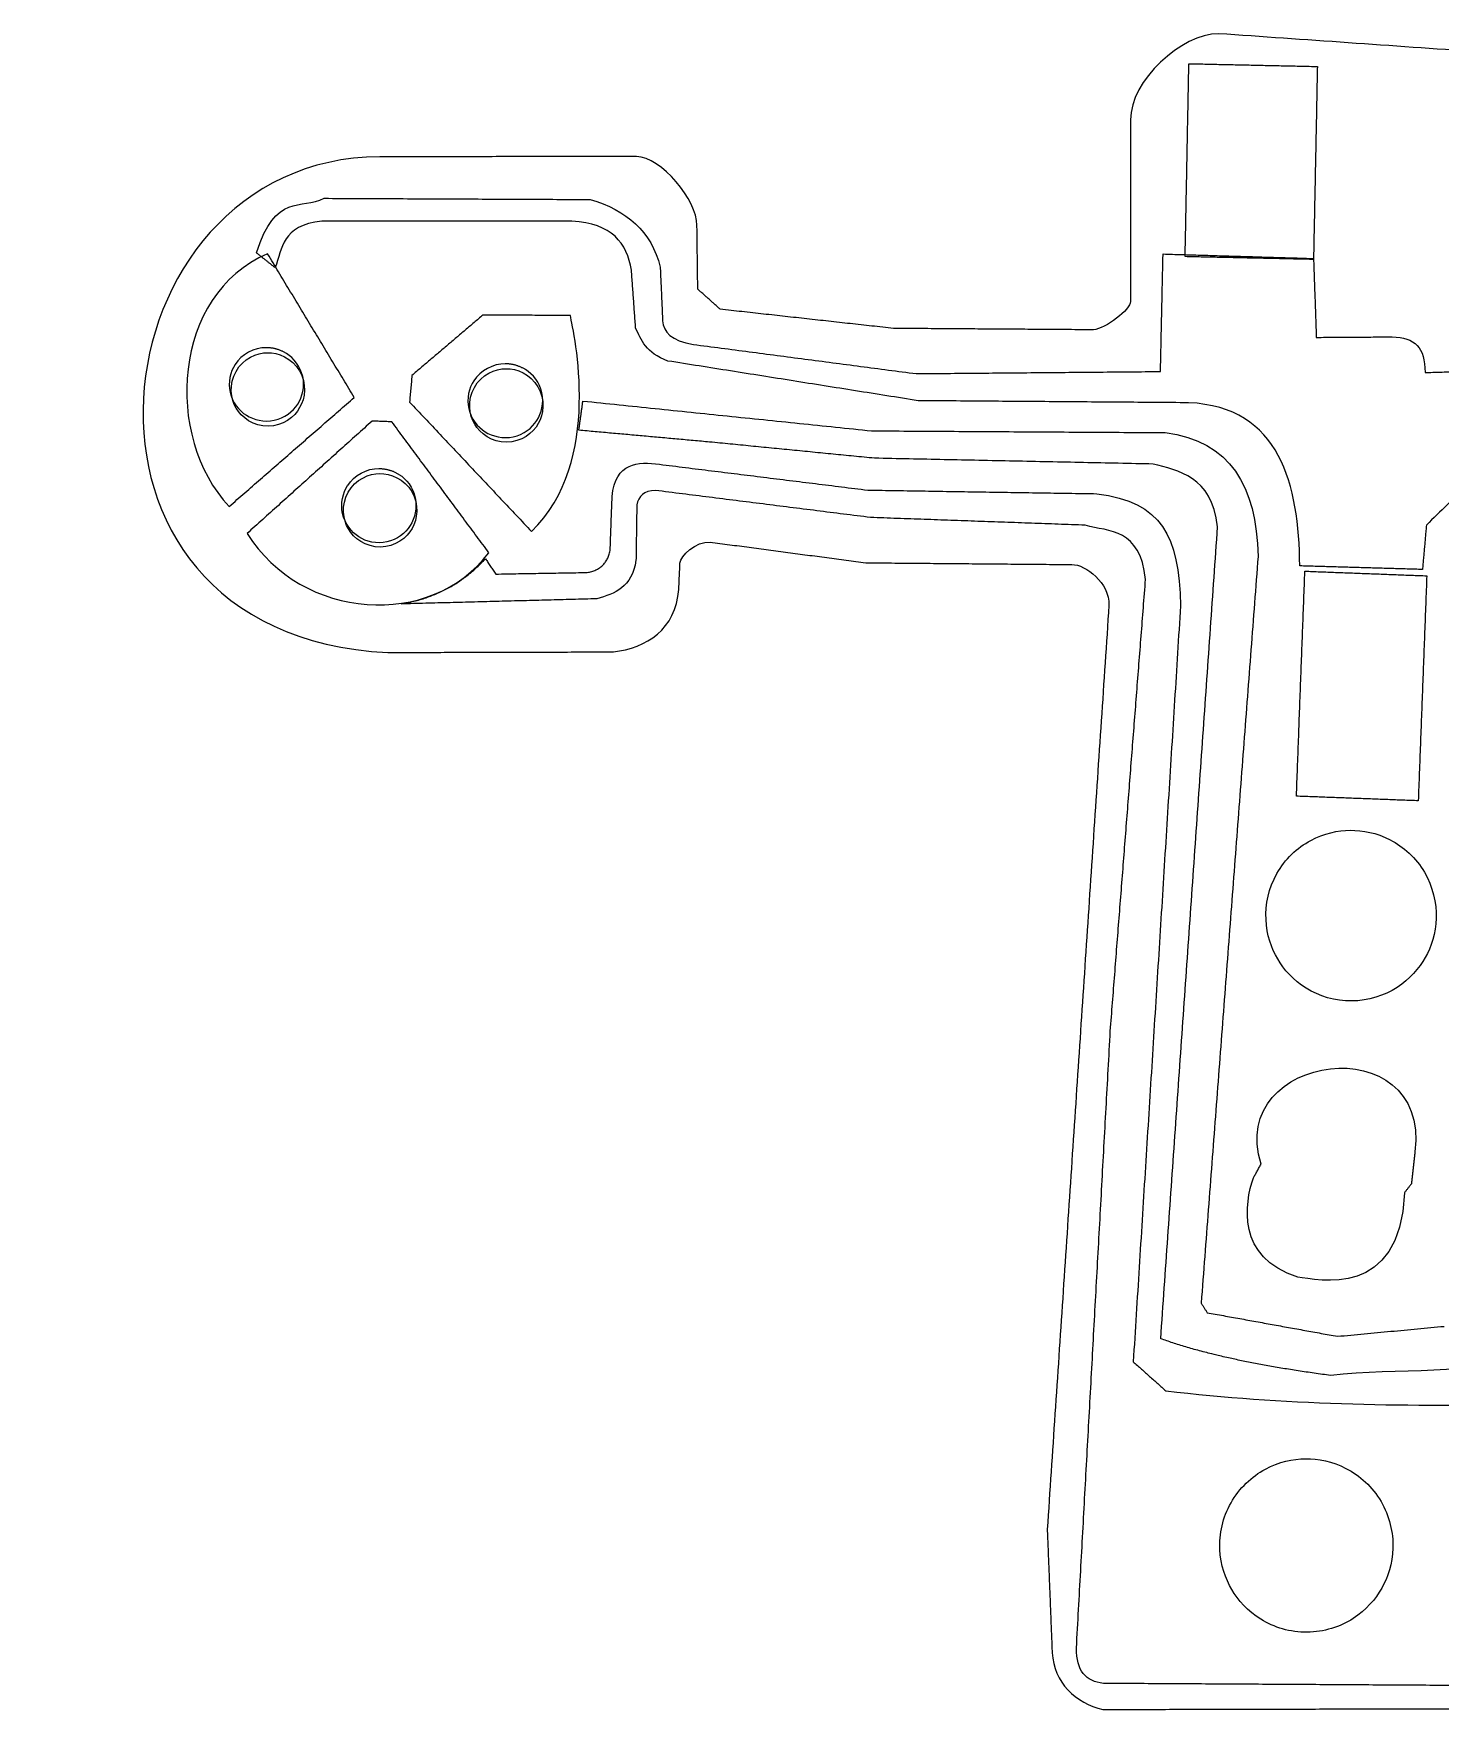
# Model space of a CAD drawing. Header units: millimetres. Extents: x 54 to 136.3, y -73.4 to -11.6.
# Drawn here: x 101.67 to 113.76, y -71.94 to -57.54 of the extents above; entities that cross this region are included whole.
import ezdxf

# ---------------------------------------------------------------- set-up
doc = ezdxf.new("R2010")
doc.units = ezdxf.units.MM
for name, color, linetype in [('Shape085', 7, 'CONTINUOUS'), ('Shape086', 7, 'CONTINUOUS'), ('Shape087', 7, 'CONTINUOUS'), ('Shape088', 7, 'CONTINUOUS'), ('Shape089', 7, 'CONTINUOUS'), ('Shape090', 7, 'CONTINUOUS'), ('Shape091', 7, 'CONTINUOUS'), ('Shape092', 7, 'CONTINUOUS'), ('Shape093', 7, 'CONTINUOUS'), ('Shape094', 7, 'CONTINUOUS'), ('Shape095', 7, 'CONTINUOUS'), ('Shape096', 7, 'CONTINUOUS'), ('Shape097', 7, 'CONTINUOUS'), ('Shape098', 7, 'CONTINUOUS'), ('Shape099', 7, 'CONTINUOUS'), ('Shape100', 7, 'CONTINUOUS'), ('Shape101', 7, 'CONTINUOUS'), ('Shape1012', 7, 'CONTINUOUS'), ('Shape1014', 7, 'CONTINUOUS'), ('Shape1016', 7, 'CONTINUOUS'), ('Shape1017', 7, 'CONTINUOUS'), ('Shape1018', 7, 'CONTINUOUS'), ('Shape1019', 7, 'CONTINUOUS'), ('Shape102', 7, 'CONTINUOUS'), ('Shape1020', 7, 'CONTINUOUS'), ('Shape1021', 7, 'CONTINUOUS'), ('Shape103', 7, 'CONTINUOUS'), ('Shape1030', 7, 'CONTINUOUS'), ('Shape1031', 7, 'CONTINUOUS'), ('Shape1032', 7, 'CONTINUOUS'), ('Shape104', 7, 'CONTINUOUS'), ('Shape105', 7, 'CONTINUOUS'), ('Shape106', 7, 'CONTINUOUS'), ('Shape107', 7, 'CONTINUOUS'), ('Shape108', 7, 'CONTINUOUS'), ('Shape109', 7, 'CONTINUOUS'), ('Shape171', 7, 'CONTINUOUS'), ('Shape172', 7, 'CONTINUOUS'), ('Shape173', 7, 'CONTINUOUS'), ('Shape174', 7, 'CONTINUOUS'), ('Shape175', 7, 'CONTINUOUS'), ('Shape176', 7, 'CONTINUOUS'), ('Shape177', 7, 'CONTINUOUS'), ('Shape178', 7, 'CONTINUOUS'), ('Shape179', 7, 'CONTINUOUS'), ('Shape180', 7, 'CONTINUOUS'), ('Shape181', 7, 'CONTINUOUS'), ('Shape182', 7, 'CONTINUOUS'), ('Shape183', 7, 'CONTINUOUS'), ('Shape184', 7, 'CONTINUOUS'), ('Shape185', 7, 'CONTINUOUS'), ('Shape279', 7, 'CONTINUOUS'), ('Shape280', 7, 'CONTINUOUS'), ('Shape281', 7, 'CONTINUOUS'), ('Shape282', 7, 'CONTINUOUS'), ('Shape283', 7, 'CONTINUOUS'), ('Shape284', 7, 'CONTINUOUS'), ('Shape285', 7, 'CONTINUOUS'), ('Shape286', 7, 'CONTINUOUS'), ('Shape287', 7, 'CONTINUOUS'), ('Shape288', 7, 'CONTINUOUS'), ('Shape289', 7, 'CONTINUOUS'), ('Shape290', 7, 'CONTINUOUS'), ('Shape291', 7, 'CONTINUOUS'), ('Shape292', 7, 'CONTINUOUS'), ('Shape293', 7, 'CONTINUOUS'), ('Shape294', 7, 'CONTINUOUS'), ('Shape295', 7, 'CONTINUOUS'), ('Shape296', 7, 'CONTINUOUS'), ('Shape297', 7, 'CONTINUOUS'), ('Shape298', 7, 'CONTINUOUS'), ('Shape299', 7, 'CONTINUOUS'), ('Shape300', 7, 'CONTINUOUS'), ('Shape301', 7, 'CONTINUOUS'), ('Shape784', 7, 'CONTINUOUS'), ('Shape785', 7, 'CONTINUOUS'), ('Shape786', 7, 'CONTINUOUS'), ('Shape787', 7, 'CONTINUOUS'), ('Shape788', 7, 'CONTINUOUS'), ('Shape789', 7, 'CONTINUOUS'), ('Shape790', 7, 'CONTINUOUS'), ('Shape791', 7, 'CONTINUOUS'), ('Shape792', 7, 'CONTINUOUS'), ('Shape793', 7, 'CONTINUOUS'), ('Shape794', 7, 'CONTINUOUS'), ('Shape795', 7, 'CONTINUOUS'), ('Shape796', 7, 'CONTINUOUS'), ('Shape797', 7, 'CONTINUOUS'), ('Shape798', 7, 'CONTINUOUS'), ('Shape799', 7, 'CONTINUOUS'), ('Shape800', 7, 'CONTINUOUS'), ('Shape801', 7, 'CONTINUOUS'), ('Shape802', 7, 'CONTINUOUS'), ('Shape803', 7, 'CONTINUOUS'), ('Shape804', 7, 'CONTINUOUS'), ('Shape805', 7, 'CONTINUOUS'), ('Shape806', 7, 'CONTINUOUS'), ('Shape807', 7, 'CONTINUOUS'), ('Shape808', 7, 'CONTINUOUS'), ('Shape809', 7, 'CONTINUOUS'), ('Shape810', 7, 'CONTINUOUS'), ('Shape811', 7, 'CONTINUOUS'), ('Shape812', 7, 'CONTINUOUS'), ('Shape813', 7, 'CONTINUOUS'), ('Shape814', 7, 'CONTINUOUS'), ('Shape815', 7, 'CONTINUOUS'), ('Shape816', 7, 'CONTINUOUS'), ('Shape823', 7, 'CONTINUOUS'), ('Shape824', 7, 'CONTINUOUS'), ('Shape825', 7, 'CONTINUOUS'), ('Shape826', 7, 'CONTINUOUS'), ('Shape831', 7, 'CONTINUOUS'), ('Shape832', 7, 'CONTINUOUS'), ('Shape833', 7, 'CONTINUOUS'), ('Shape834', 7, 'CONTINUOUS'), ('Shape944', 7, 'CONTINUOUS'), ('Shape945', 7, 'CONTINUOUS'), ('Shape946', 7, 'CONTINUOUS'), ('Shape947', 7, 'CONTINUOUS'), ('Shape948', 7, 'CONTINUOUS'), ('Shape949', 7, 'CONTINUOUS'), ('Shape950', 7, 'CONTINUOUS'), ('Shape951', 7, 'CONTINUOUS'), ('Shape952', 7, 'CONTINUOUS'), ('Shape953', 7, 'CONTINUOUS'), ('Shape954', 7, 'CONTINUOUS'), ('Shape955', 7, 'CONTINUOUS'), ('Shape956', 7, 'CONTINUOUS'), ('Shape957', 7, 'CONTINUOUS'), ('Shape958', 7, 'CONTINUOUS'), ('Shape959', 7, 'CONTINUOUS'), ('Shape960', 7, 'CONTINUOUS'), ('Shape961', 7, 'CONTINUOUS'), ('Shape962', 7, 'CONTINUOUS'), ('Shape963', 7, 'CONTINUOUS'), ('Shape964', 7, 'CONTINUOUS'), ('Shape965', 7, 'CONTINUOUS')]:
    doc.layers.add(name, color=color, linetype=linetype)

msp = doc.modelspace()

# ---------------------------------------------------------------- linework, layer by layer
at = {"layer": 'Shape085'}
msp.add_open_spline([(116.521, -58.9452), (113.642, -61.7654)], degree=1, dxfattribs=at)
at = {"layer": 'Shape086'}
msp.add_open_spline([(113.642, -61.7654), (113.608, -62.1464)], degree=1, dxfattribs=at)
at = {"layer": 'Shape087'}
msp.add_open_spline([(113.608, -62.1464), (112.554, -62.1161)], degree=1, dxfattribs=at)
at = {"layer": 'Shape088'}
msp.add_open_spline([(112.554, -62.1161), (112.546, -61.4218), (112.387, -60.7474), (111.599, -60.714)], degree=3, dxfattribs=at)
at = {"layer": 'Shape089'}
msp.add_open_spline([(111.599, -60.714), (109.274, -60.6964)], degree=1, dxfattribs=at)
at = {"layer": 'Shape090'}
msp.add_open_spline([(109.274, -60.6964), (107.125, -60.3554)], degree=1, dxfattribs=at)
at = {"layer": 'Shape091'}
msp.add_open_spline([(107.125, -60.3554), (106.934, -60.2835), (106.894, -60.1758), (106.847, -60.0695)], degree=3, dxfattribs=at)
at = {"layer": 'Shape092'}
msp.add_open_spline([(106.847, -60.0695), (106.811, -59.5759)], degree=1, dxfattribs=at)
at = {"layer": 'Shape093'}
msp.add_open_spline([(106.811, -59.5759), (106.774, -59.3407), (106.642, -59.1735), (106.299, -59.1533)], degree=3, dxfattribs=at)
at = {"layer": 'Shape094'}
msp.add_open_spline([(106.299, -59.1533), (104.151, -59.1538)], degree=1, dxfattribs=at)
at = {"layer": 'Shape095'}
msp.add_open_spline([(104.151, -59.1538), (103.804, -59.191), (103.812, -59.3885), (103.749, -59.5533)], degree=3, dxfattribs=at)
at = {"layer": 'Shape096'}
msp.add_open_spline([(103.749, -59.5533), (103.59, -59.4272)], degree=1, dxfattribs=at)
at = {"layer": 'Shape097'}
msp.add_open_spline([(103.59, -59.4272), (103.751, -58.9039), (103.972, -59.0592), (104.171, -58.9574)], degree=3, dxfattribs=at)
at = {"layer": 'Shape098'}
msp.add_open_spline([(104.171, -58.9574), (106.457, -58.9675)], degree=1, dxfattribs=at)
at = {"layer": 'Shape099'}
msp.add_open_spline([(106.457, -58.9675), (106.768, -59.0594), (106.983, -59.2408), (107.058, -59.5484)], degree=3, dxfattribs=at)
at = {"layer": 'Shape100'}
msp.add_open_spline([(107.058, -59.5484), (107.079, -60.0112)], degree=1, dxfattribs=at)
at = {"layer": 'Shape101'}
msp.add_open_spline([(107.079, -60.0112), (107.087, -60.106), (107.15, -60.1816), (107.344, -60.2129)], degree=3, dxfattribs=at)
at = {"layer": 'Shape1012'}
msp.add_open_spline([(112.988, -64.3875), (112.883, -64.3882), (112.762, -64.413), (112.648, -64.4751), (112.532, -64.5362), (112.426, -64.6363), (112.357, -64.7598), (112.287, -64.8826), (112.256, -65.0256), (112.264, -65.1555), (112.269, -65.2861), (112.31, -65.4023), (112.364, -65.493), (112.416, -65.5841), (112.498, -65.6762), (112.61, -65.7448), (112.719, -65.8137), (112.86, -65.856), (113.001, -65.8541), (113.142, -65.8535), (113.28, -65.8088), (113.39, -65.7379), (113.499, -65.6673), (113.579, -65.5738), (113.632, -65.4818), (113.683, -65.3902), (113.722, -65.2732), (113.726, -65.1426), (113.73, -65.0125), (113.697, -64.8701), (113.625, -64.7486), (113.554, -64.6263), (113.445, -64.5281), (113.33, -64.4691), (113.214, -64.409), (113.093, -64.3864), (112.988, -64.3875)], degree=3, knots=[0, 0, 0, 0, 0.523599, 0.523599, 0.523599, 1.0472, 1.0472, 1.0472, 1.5708, 1.5708, 1.5708, 2.0944, 2.0944, 2.0944, 2.61799, 2.61799, 2.61799, 3.14159, 3.14159, 3.14159, 3.66519, 3.66519, 3.66519, 4.18879, 4.18879, 4.18879, 4.71239, 4.71239, 4.71239, 5.23599, 5.23599, 5.23599, 5.75959, 5.75959, 5.75959, 6.28319, 6.28319, 6.28319, 6.28319], dxfattribs=at)
at = {"layer": 'Shape1014'}
msp.add_open_spline([(112.604, -69.7878), (112.497, -69.7885), (112.375, -69.8137), (112.258, -69.8768), (112.142, -69.939), (112.034, -70.0406), (111.963, -70.1661), (111.892, -70.291), (111.86, -70.4363), (111.867, -70.5683), (111.874, -70.7011), (111.916, -70.8192), (111.969, -70.9114), (112.024, -71.0039), (112.107, -71.0974), (112.22, -71.1672), (112.331, -71.2373), (112.474, -71.2802), (112.617, -71.2783), (112.761, -71.2777), (112.902, -71.2322), (113.013, -71.1602), (113.124, -71.0884), (113.205, -70.9934), (113.258, -70.9), (113.311, -70.8069), (113.351, -70.688), (113.354, -70.5552), (113.358, -70.423), (113.325, -70.2783), (113.252, -70.1547), (113.179, -70.0305), (113.069, -69.9308), (112.951, -69.8707), (112.834, -69.8097), (112.711, -69.7866), (112.604, -69.7878)], degree=3, knots=[0, 0, 0, 0, 0.523599, 0.523599, 0.523599, 1.0472, 1.0472, 1.0472, 1.5708, 1.5708, 1.5708, 2.0944, 2.0944, 2.0944, 2.61799, 2.61799, 2.61799, 3.14159, 3.14159, 3.14159, 3.66519, 3.66519, 3.66519, 4.18879, 4.18879, 4.18879, 4.71239, 4.71239, 4.71239, 5.23599, 5.23599, 5.23599, 5.75959, 5.75959, 5.75959, 6.28319, 6.28319, 6.28319, 6.28319], dxfattribs=at)
at = {"layer": 'Shape1016'}
msp.add_open_spline([(112.221, -67.2568), (111.917, -66.3001), (113.672, -66.0629), (113.544, -67.1502)], degree=3, dxfattribs=at)
at = {"layer": 'Shape1017'}
msp.add_open_spline([(113.544, -67.1502), (113.513, -67.4252)], degree=1, dxfattribs=at)
at = {"layer": 'Shape1018'}
msp.add_open_spline([(113.513, -67.4252), (113.453, -67.5016)], degree=1, dxfattribs=at)
at = {"layer": 'Shape1019'}
msp.add_open_spline([(113.453, -67.5016), (113.419, -68.4236), (112.707, -68.2479), (112.537, -68.2274)], degree=3, dxfattribs=at)
at = {"layer": 'Shape102'}
msp.add_open_spline([(107.344, -60.2129), (109.258, -60.464)], degree=1, dxfattribs=at)
at = {"layer": 'Shape1020'}
msp.add_open_spline([(112.537, -68.2274), (112.005, -68.0593), (112.082, -67.5885), (112.155, -67.3752)], degree=3, dxfattribs=at)
at = {"layer": 'Shape1021'}
msp.add_open_spline([(112.155, -67.3752), (112.221, -67.2568)], degree=1, dxfattribs=at)
at = {"layer": 'Shape103'}
msp.add_open_spline([(109.258, -60.464), (111.357, -60.4457)], degree=1, dxfattribs=at)
at = {"layer": 'Shape1030'}
msp.add_open_spline([(103.683, -60.2841), (103.594, -60.2819), (103.472, -60.3347), (103.413, -60.4444), (103.35, -60.5523), (103.367, -60.6845), (103.415, -60.7601), (103.458, -60.8387), (103.565, -60.9182), (103.689, -60.9154), (103.814, -60.916), (103.919, -60.8346), (103.96, -60.7552), (104.008, -60.6788), (104.023, -60.5464), (103.958, -60.4396), (103.896, -60.331), (103.773, -60.2803), (103.683, -60.2841)], degree=3, knots=[0, 0, 0, 0, 1.0472, 1.0472, 1.0472, 2.0944, 2.0944, 2.0944, 3.14159, 3.14159, 3.14159, 4.18879, 4.18879, 4.18879, 5.23599, 5.23599, 5.23599, 6.28319, 6.28319, 6.28319, 6.28319], dxfattribs=at)
at = {"layer": 'Shape1031'}
msp.add_open_spline([(105.733, -60.4221), (105.643, -60.4197), (105.521, -60.4726), (105.461, -60.5823), (105.399, -60.6903), (105.416, -60.8224), (105.464, -60.898), (105.507, -60.9767), (105.614, -61.0561), (105.738, -61.0534), (105.863, -61.0539), (105.968, -60.9726), (106.01, -60.8931), (106.056, -60.8167), (106.072, -60.6844), (106.007, -60.5774), (105.945, -60.4689), (105.822, -60.4182), (105.733, -60.4221)], degree=3, knots=[0, 0, 0, 0, 1.0472, 1.0472, 1.0472, 2.0944, 2.0944, 2.0944, 3.14159, 3.14159, 3.14159, 4.18879, 4.18879, 4.18879, 5.23599, 5.23599, 5.23599, 6.28319, 6.28319, 6.28319, 6.28319], dxfattribs=at)
at = {"layer": 'Shape1032'}
msp.add_open_spline([(104.648, -61.3226), (104.559, -61.3203), (104.437, -61.3732), (104.377, -61.4828), (104.315, -61.5908), (104.332, -61.723), (104.38, -61.7985), (104.422, -61.8772), (104.53, -61.9567), (104.654, -61.954), (104.779, -61.9545), (104.884, -61.8731), (104.926, -61.7936), (104.972, -61.7173), (104.988, -61.5849), (104.923, -61.478), (104.861, -61.3694), (104.738, -61.3187), (104.648, -61.3226)], degree=3, knots=[0, 0, 0, 0, 1.0472, 1.0472, 1.0472, 2.0944, 2.0944, 2.0944, 3.14159, 3.14159, 3.14159, 4.18879, 4.18879, 4.18879, 5.23599, 5.23599, 5.23599, 6.28319, 6.28319, 6.28319, 6.28319], dxfattribs=at)
at = {"layer": 'Shape104'}
msp.add_open_spline([(111.357, -60.4457), (111.379, -59.4358)], degree=1, dxfattribs=at)
at = {"layer": 'Shape105'}
msp.add_open_spline([(111.379, -59.4358), (112.672, -59.4744)], degree=1, dxfattribs=at)
at = {"layer": 'Shape106'}
msp.add_open_spline([(112.672, -59.4744), (112.696, -60.1523)], degree=1, dxfattribs=at)
at = {"layer": 'Shape107'}
msp.add_open_spline([(112.696, -60.1523), (113.347, -60.1478)], degree=1, dxfattribs=at)
at = {"layer": 'Shape108'}
msp.add_open_spline([(113.347, -60.1478), (113.545, -60.1528), (113.63, -60.2378), (113.63, -60.4542)], degree=3, dxfattribs=at)
at = {"layer": 'Shape109'}
msp.add_open_spline([(113.63, -60.4542), (114.685, -60.4235)], degree=1, dxfattribs=at)
at = {"layer": 'Shape171'}
msp.add_open_spline([(114.487, -68.8702), (114.055, -69.0865), (113.391, -69.0038), (112.82, -69.0722)], degree=3, dxfattribs=at)
at = {"layer": 'Shape172'}
msp.add_open_spline([(112.82, -69.0722), (111.892, -68.9495), (111.359, -68.7562)], degree=2, dxfattribs=at)
at = {"layer": 'Shape173'}
msp.add_open_spline([(111.359, -68.7562), (111.848, -61.7803)], degree=1, dxfattribs=at)
at = {"layer": 'Shape174'}
msp.add_open_spline([(111.848, -61.7803), (111.798, -61.3375), (111.506, -61.3001), (111.294, -61.2407)], degree=3, dxfattribs=at)
at = {"layer": 'Shape175'}
msp.add_open_spline([(111.294, -61.2407), (108.899, -61.1908)], degree=1, dxfattribs=at)
at = {"layer": 'Shape176'}
msp.add_open_spline([(108.899, -61.1908), (107.483, -61.0516)], degree=1, dxfattribs=at)
at = {"layer": 'Shape177'}
msp.add_open_spline([(107.483, -61.0516), (106.359, -60.9502)], degree=1, dxfattribs=at)
at = {"layer": 'Shape178'}
msp.add_open_spline([(106.359, -60.9502), (106.394, -60.6994)], degree=1, dxfattribs=at)
at = {"layer": 'Shape179'}
msp.add_open_spline([(106.394, -60.6994), (108.875, -60.9553)], degree=1, dxfattribs=at)
at = {"layer": 'Shape180'}
msp.add_open_spline([(108.875, -60.9553), (111.397, -60.9704)], degree=1, dxfattribs=at)
at = {"layer": 'Shape181'}
msp.add_open_spline([(111.397, -60.9704), (111.957, -61.044), (112.182, -61.429), (112.195, -62.0351)], degree=3, dxfattribs=at)
at = {"layer": 'Shape182'}
msp.add_open_spline([(112.195, -62.0351), (111.707, -68.4505)], degree=1, dxfattribs=at)
at = {"layer": 'Shape183'}
msp.add_open_spline([(111.707, -68.4505), (111.758, -68.5327)], degree=1, dxfattribs=at)
at = {"layer": 'Shape184'}
msp.add_open_spline([(111.758, -68.5327), (112.877, -68.7355)], degree=1, dxfattribs=at)
at = {"layer": 'Shape185'}
msp.add_open_spline([(112.877, -68.7355), (113.796, -68.65)], degree=1, dxfattribs=at)
at = {"layer": 'Shape279'}
msp.add_open_spline([(115.357, -71.7447), (110.866, -71.718)], degree=1, dxfattribs=at)
at = {"layer": 'Shape280'}
msp.add_open_spline([(110.866, -71.718), (110.716, -71.7028), (110.633, -71.6095), (110.635, -71.4146)], degree=3, dxfattribs=at)
at = {"layer": 'Shape281'}
msp.add_open_spline([(110.635, -71.4146), (110.926, -66.1123)], degree=1, dxfattribs=at)
at = {"layer": 'Shape282'}
msp.add_open_spline([(110.926, -66.1123), (111.229, -62.2318)], degree=1, dxfattribs=at)
at = {"layer": 'Shape283'}
msp.add_open_spline([(111.229, -62.2318), (111.18, -61.789), (110.921, -61.8254), (110.709, -61.766)], degree=3, dxfattribs=at)
at = {"layer": 'Shape284'}
msp.add_open_spline([(110.709, -61.766), (108.865, -61.7)], degree=1, dxfattribs=at)
at = {"layer": 'Shape285'}
msp.add_open_spline([(108.865, -61.7), (107.018, -61.4679)], degree=1, dxfattribs=at)
at = {"layer": 'Shape286'}
msp.add_open_spline([(107.018, -61.4679), (106.918, -61.4696), (106.873, -61.5182), (106.857, -61.5913)], degree=3, dxfattribs=at)
at = {"layer": 'Shape287'}
msp.add_open_spline([(106.857, -61.5913), (106.85, -62.0666)], degree=1, dxfattribs=at)
at = {"layer": 'Shape288'}
msp.add_open_spline([(106.85, -62.0666), (106.815, -62.3019), (106.667, -62.3533), (106.514, -62.3988)], degree=3, dxfattribs=at)
at = {"layer": 'Shape289'}
msp.add_open_spline([(106.514, -62.3988), (104.833, -62.4429)], degree=1, dxfattribs=at)
at = {"layer": 'Shape290'}
msp.add_open_spline([(104.833, -62.4429), (105.27, -62.3679), (105.556, -62.0541)], degree=2, dxfattribs=at)
at = {"layer": 'Shape291'}
msp.add_open_spline([(105.556, -62.0541), (105.645, -62.1859)], degree=1, dxfattribs=at)
at = {"layer": 'Shape292'}
msp.add_open_spline([(105.645, -62.1859), (106.431, -62.1725)], degree=1, dxfattribs=at)
at = {"layer": 'Shape293'}
msp.add_open_spline([(106.431, -62.1725), (106.594, -62.1464), (106.628, -61.9846)], degree=2, dxfattribs=at)
at = {"layer": 'Shape294'}
msp.add_open_spline([(106.628, -61.9846), (106.645, -61.5209)], degree=1, dxfattribs=at)
at = {"layer": 'Shape295'}
msp.add_open_spline([(106.645, -61.5209), (106.674, -61.2257), (106.867, -61.2172), (107.052, -61.243)], degree=3, dxfattribs=at)
at = {"layer": 'Shape296'}
msp.add_open_spline([(107.052, -61.243), (108.841, -61.4645)], degree=1, dxfattribs=at)
at = {"layer": 'Shape297'}
msp.add_open_spline([(108.841, -61.4645), (110.811, -61.4956)], degree=1, dxfattribs=at)
at = {"layer": 'Shape298'}
msp.add_open_spline([(110.811, -61.4956), (111.372, -61.5693), (111.515, -61.8526), (111.529, -62.4587)], degree=3, dxfattribs=at)
at = {"layer": 'Shape299'}
msp.add_open_spline([(111.529, -62.4587), (111.123, -68.9546)], degree=1, dxfattribs=at)
at = {"layer": 'Shape300'}
msp.add_open_spline([(111.123, -68.9546), (111.404, -69.2051)], degree=1, dxfattribs=at)
at = {"layer": 'Shape301'}
msp.add_open_spline([(111.404, -69.2051), (112.407, -69.3199), (113.418, -69.3414), (114.432, -69.3194)], degree=3, dxfattribs=at)
at = {"layer": 'Shape784'}
msp.add_open_spline([(103.685, -59.4357), (102.867, -59.7766), (102.789, -61.0096), (103.354, -61.605)], degree=3, dxfattribs=at)
at = {"layer": 'Shape785'}
msp.add_open_spline([(103.354, -61.605), (104.429, -60.6684)], degree=1, dxfattribs=at)
at = {"layer": 'Shape786'}
msp.add_open_spline([(104.429, -60.6684), (103.685, -59.4357)], degree=1, dxfattribs=at)
at = {"layer": 'Shape787'}
msp.add_open_spline([(103.674, -60.241), (103.571, -60.2386), (103.458, -60.2992), (103.405, -60.386)], degree=3, dxfattribs=at)
at = {"layer": 'Shape788'}
msp.add_open_spline([(103.405, -60.386), (103.405, -60.3865)], degree=1, dxfattribs=at)
at = {"layer": 'Shape789'}
msp.add_open_spline([(103.405, -60.3865), (103.364, -60.4482), (103.342, -60.5382), (103.362, -60.6237), (103.38, -60.7096), (103.439, -60.7824), (103.502, -60.8213)], degree=3, knots=[2.56432, 2.56432, 2.56432, 2.56432, 3.34915, 3.34915, 3.34915, 4.13397, 4.13397, 4.13397, 4.13397], dxfattribs=at)
at = {"layer": 'Shape790'}
msp.add_open_spline([(103.502, -60.8213), (103.564, -60.8619), (103.655, -60.8832), (103.742, -60.8637), (103.829, -60.8456), (103.904, -60.7886), (103.943, -60.726)], degree=3, knots=[4.13431, 4.13431, 4.13431, 4.13431, 4.91929, 4.91929, 4.91929, 5.70427, 5.70427, 5.70427, 5.70427], dxfattribs=at)
at = {"layer": 'Shape791'}
msp.add_open_spline([(103.943, -60.726), (103.984, -60.6643), (104.006, -60.5744), (103.986, -60.4889), (103.967, -60.4031), (103.91, -60.3302), (103.846, -60.2911)], degree=3, knots=[5.70503, 5.70503, 5.70503, 5.70503, 6.48962, 6.48962, 6.48962, 7.27421, 7.27421, 7.27421, 7.27421], dxfattribs=at)
at = {"layer": 'Shape792'}
msp.add_open_spline([(103.846, -60.2911), (103.768, -60.2417), (103.674, -60.2411)], degree=2, dxfattribs=at)
at = {"layer": 'Shape793'}
msp.add_open_spline([(103.674, -60.2411), (103.674, -60.241)], degree=1, dxfattribs=at)
at = {"layer": 'Shape794'}
msp.add_open_spline([(104.583, -60.8712), (103.508, -61.8373)], degree=1, dxfattribs=at)
at = {"layer": 'Shape795'}
msp.add_open_spline([(103.508, -61.8373), (103.98, -62.5878), (105.092, -62.6588), (105.586, -62.0029)], degree=3, dxfattribs=at)
at = {"layer": 'Shape796'}
msp.add_open_spline([(105.586, -62.0029), (104.752, -60.8779)], degree=1, dxfattribs=at)
at = {"layer": 'Shape797'}
msp.add_open_spline([(104.752, -60.8779), (104.583, -60.8712)], degree=1, dxfattribs=at)
at = {"layer": 'Shape798'}
msp.add_open_spline([(104.641, -61.2794), (104.734, -61.2799), (104.813, -61.3296)], degree=2, dxfattribs=at)
at = {"layer": 'Shape799'}
msp.add_open_spline([(104.813, -61.3296), (104.877, -61.3691), (104.934, -61.4429), (104.952, -61.5299), (104.972, -61.6166), (104.951, -61.7077), (104.909, -61.7701)], degree=3, knots=[0, 0, 0, 0, 0.785913, 0.785913, 0.785913, 1.57183, 1.57183, 1.57183, 1.57183], dxfattribs=at)
at = {"layer": 'Shape800'}
msp.add_open_spline([(104.909, -61.7701), (104.87, -61.8336), (104.796, -61.8913), (104.71, -61.9096), (104.623, -61.9293), (104.532, -61.9077), (104.469, -61.8665)], degree=3, knots=[0, 0, 0, 0, 0.785913, 0.785913, 0.785913, 1.57183, 1.57183, 1.57183, 1.57183], dxfattribs=at)
at = {"layer": 'Shape801'}
msp.add_open_spline([(104.469, -61.8665), (104.406, -61.827), (104.348, -61.7533), (104.329, -61.6662), (104.31, -61.5795), (104.332, -61.4884), (104.372, -61.426)], degree=3, knots=[0, 0, 0, 0, 0.785911, 0.785911, 0.785911, 1.57182, 1.57182, 1.57182, 1.57182], dxfattribs=at)
at = {"layer": 'Shape802'}
msp.add_open_spline([(104.372, -61.426), (104.373, -61.426)], degree=1, dxfattribs=at)
at = {"layer": 'Shape803'}
msp.add_open_spline([(104.373, -61.426), (104.427, -61.3382), (104.539, -61.2769), (104.641, -61.2794)], degree=3, dxfattribs=at)
at = {"layer": 'Shape804'}
msp.add_open_spline([(104.641, -61.2794), (104.641, -61.2794)], degree=1, dxfattribs=at)
at = {"layer": 'Shape805'}
msp.add_open_spline([(105.535, -59.9605), (104.925, -60.4785)], degree=1, dxfattribs=at)
at = {"layer": 'Shape806'}
msp.add_open_spline([(104.925, -60.4785), (104.904, -60.7076)], degree=1, dxfattribs=at)
at = {"layer": 'Shape807'}
msp.add_open_spline([(104.904, -60.7076), (105.952, -61.8198)], degree=1, dxfattribs=at)
at = {"layer": 'Shape808'}
msp.add_open_spline([(105.952, -61.8198), (106.574, -61.2227), (106.315, -60.1137), (106.286, -59.9646)], degree=3, dxfattribs=at)
at = {"layer": 'Shape809'}
msp.add_open_spline([(106.286, -59.9646), (105.535, -59.9605)], degree=1, dxfattribs=at)
at = {"layer": 'Shape810'}
msp.add_open_spline([(105.727, -60.3794), (105.623, -60.3769), (105.511, -60.4378), (105.456, -60.525)], degree=3, dxfattribs=at)
at = {"layer": 'Shape811'}
msp.add_open_spline([(105.456, -60.525), (105.456, -60.5255)], degree=1, dxfattribs=at)
at = {"layer": 'Shape812'}
msp.add_open_spline([(105.456, -60.5255), (105.415, -60.5875), (105.394, -60.678), (105.414, -60.764), (105.432, -60.8503), (105.49, -60.9236), (105.553, -60.9629)], degree=3, knots=[2.5636, 2.5636, 2.5636, 2.5636, 3.34796, 3.34796, 3.34796, 4.13231, 4.13231, 4.13231, 4.13231], dxfattribs=at)
at = {"layer": 'Shape813'}
msp.add_open_spline([(105.553, -60.9629), (105.617, -61.0039), (105.708, -61.0255), (105.796, -61.0059), (105.884, -60.9879), (105.958, -60.9306), (105.997, -60.8674)], degree=3, knots=[4.13234, 4.13234, 4.13234, 4.13234, 4.91789, 4.91789, 4.91789, 5.70343, 5.70343, 5.70343, 5.70343], dxfattribs=at)
at = {"layer": 'Shape814'}
msp.add_open_spline([(105.997, -60.8674), (106.039, -60.8055), (106.061, -60.7149), (106.041, -60.6287), (106.023, -60.5422), (105.965, -60.4688), (105.901, -60.4296)], degree=3, knots=[5.70382, 5.70382, 5.70382, 5.70382, 6.48931, 6.48931, 6.48931, 7.2748, 7.2748, 7.2748, 7.2748], dxfattribs=at)
at = {"layer": 'Shape815'}
msp.add_open_spline([(105.901, -60.4296), (105.821, -60.3799), (105.727, -60.3794)], degree=2, dxfattribs=at)
at = {"layer": 'Shape816'}
msp.add_open_spline([(105.727, -60.3794), (105.727, -60.3794)], degree=1, dxfattribs=at)
at = {"layer": 'Shape823'}
msp.add_open_spline([(112.598, -62.1613), (113.645, -62.2009)], degree=1, dxfattribs=at)
at = {"layer": 'Shape824'}
msp.add_open_spline([(113.645, -62.2009), (113.572, -64.1342)], degree=1, dxfattribs=at)
at = {"layer": 'Shape825'}
msp.add_open_spline([(113.572, -64.1342), (112.525, -64.0947)], degree=1, dxfattribs=at)
at = {"layer": 'Shape826'}
msp.add_open_spline([(112.525, -64.0947), (112.598, -62.1613)], degree=1, dxfattribs=at)
at = {"layer": 'Shape831'}
msp.add_open_spline([(111.601, -57.8007), (112.705, -57.8245)], degree=1, dxfattribs=at)
at = {"layer": 'Shape832'}
msp.add_open_spline([(112.705, -57.8245), (112.672, -59.4826)], degree=1, dxfattribs=at)
at = {"layer": 'Shape833'}
msp.add_open_spline([(112.672, -59.4826), (111.569, -59.4587)], degree=1, dxfattribs=at)
at = {"layer": 'Shape834'}
msp.add_open_spline([(111.569, -59.4587), (111.601, -57.8007)], degree=1, dxfattribs=at)
at = {"layer": 'Shape944'}
msp.add_open_spline([(120.763, -58.1681), (111.857, -57.543)], degree=1, dxfattribs=at)
at = {"layer": 'Shape945'}
msp.add_open_spline([(111.857, -57.543), (111.54, -57.5414), (111.095, -57.9485), (111.1, -58.282)], degree=3, dxfattribs=at)
at = {"layer": 'Shape946'}
msp.add_open_spline([(111.1, -58.282), (111.1, -58.3116), (111.1, -59.8443), (111.1, -59.8443)], degree=3, dxfattribs=at)
at = {"layer": 'Shape947'}
msp.add_open_spline([(111.1, -59.8443), (111.1, -59.9125), (110.884, -60.078), (110.781, -60.0872)], degree=3, dxfattribs=at)
at = {"layer": 'Shape948'}
msp.add_open_spline([(110.781, -60.0872), (109.063, -60.0754)], degree=1, dxfattribs=at)
at = {"layer": 'Shape949'}
msp.add_open_spline([(109.063, -60.0754), (107.574, -59.9108)], degree=1, dxfattribs=at)
at = {"layer": 'Shape950'}
msp.add_open_spline([(107.574, -59.9108), (107.381, -59.738)], degree=1, dxfattribs=at)
at = {"layer": 'Shape951'}
msp.add_open_spline([(107.381, -59.738), (107.374, -59.1885)], degree=1, dxfattribs=at)
at = {"layer": 'Shape952'}
msp.add_open_spline([(107.374, -59.1885), (107.378, -58.9786), (107.064, -58.5987), (106.855, -58.5985)], degree=3, dxfattribs=at)
at = {"layer": 'Shape953'}
msp.add_open_spline([(106.855, -58.5985), (104.648, -58.6004)], degree=1, dxfattribs=at)
at = {"layer": 'Shape954'}
msp.add_open_spline([(104.648, -58.6004), (102.186, -58.6113), (101.673, -62.7112), (104.718, -62.8598)], degree=3, dxfattribs=at)
at = {"layer": 'Shape955'}
msp.add_open_spline([(104.718, -62.8598), (106.656, -62.8547)], degree=1, dxfattribs=at)
at = {"layer": 'Shape956'}
msp.add_open_spline([(106.656, -62.8547), (106.942, -62.821), (107.192, -62.659), (107.218, -62.3182)], degree=3, dxfattribs=at)
at = {"layer": 'Shape957'}
msp.add_open_spline([(107.218, -62.3182), (107.228, -62.0924)], degree=1, dxfattribs=at)
at = {"layer": 'Shape958'}
msp.add_open_spline([(107.228, -62.0924), (107.229, -62.0326), (107.366, -61.9008), (107.488, -61.9115)], degree=3, dxfattribs=at)
at = {"layer": 'Shape959'}
msp.add_open_spline([(107.488, -61.9115), (108.824, -62.0889)], degree=1, dxfattribs=at)
at = {"layer": 'Shape960'}
msp.add_open_spline([(108.824, -62.0889), (110.596, -62.1043)], degree=1, dxfattribs=at)
at = {"layer": 'Shape961'}
msp.add_open_spline([(110.596, -62.1043), (110.715, -62.1012), (110.92, -62.2655), (110.914, -62.453)], degree=3, dxfattribs=at)
at = {"layer": 'Shape962'}
msp.add_open_spline([(110.914, -62.453), (110.384, -70.3952)], degree=1, dxfattribs=at)
at = {"layer": 'Shape963'}
msp.add_open_spline([(110.384, -70.3952), (110.426, -71.4543)], degree=1, dxfattribs=at)
at = {"layer": 'Shape964'}
msp.add_open_spline([(110.426, -71.4543), (110.44, -71.7097), (110.628, -71.8889), (110.862, -71.9421)], degree=3, dxfattribs=at)
at = {"layer": 'Shape965'}
msp.add_open_spline([(110.862, -71.9421), (115.447, -71.9318)], degree=1, dxfattribs=at)

doc.saveas('drawing.dxf')
